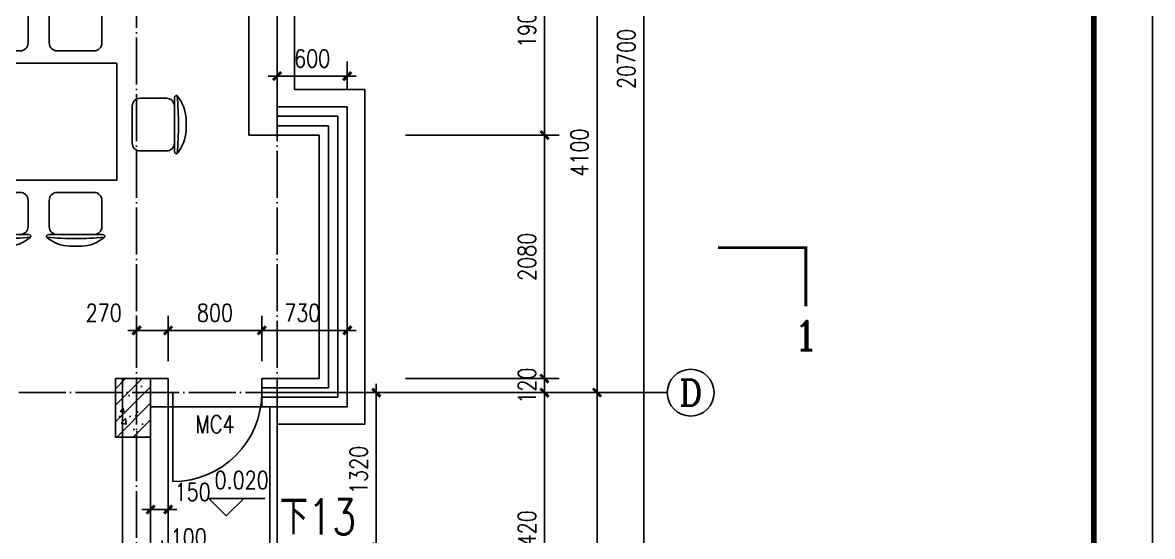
# Model space of a CAD drawing. Extents: x 12400 to 217743, y 90685 to 209848.
# Drawn here: x 64207 to 73859, y 110905 to 115293 of the extents above; entities that cross this region are included whole.
import ezdxf
from ezdxf.enums import TextEntityAlignment as Align

# ---------------------------------------------------------------- set-up
doc = ezdxf.new("R2010")
doc.units = 0
doc.header["$LTSCALE"] = 200
doc.linetypes.add('DOT', pattern=[0.25, 0, -0.25])
doc.linetypes.add('DOTE', pattern=[2.42, 2, -0.2, 0.02, -0.2])
doc.layers.get('0').update_dxf_attribs({"linetype": 'CONTINUOUS'})
doc.layers.get('DEFPOINTS').update_dxf_attribs({"linetype": 'CONTINUOUS'})
for name, color, linetype in [('8', 8, 'CONTINUOUS'), ('AXIS', 3, 'CONTINUOUS'), ('AXIS_TEXT', 7, 'CONTINUOUS'), ('COLUMN', 4, 'CONTINUOUS'), ('DOTE', 1, 'DOTE'), ('GROUND', 2, 'CONTINUOUS'), ('HATCH', 8, 'CONTINUOUS'), ('PUB_DIM', 3, 'CONTINUOUS'), ('PUB_TEXT', 7, 'CONTINUOUS'), ('PUB_TITLE', 143, 'CONTINUOUS'), ('WALL', 4, 'CONTINUOUS'), ('WINDOW', 2, 'CONTINUOUS'), ('家具', 8, 'CONTINUOUS')]:
    doc.layers.add(name, color=color, linetype=linetype)
doc.styles.add('_SIMPLEX', font='SIMPLEX.shx', dxfattribs={"width": 0.8, "bigfont": 'hztxt.shx'})
doc.styles.add('_萙PMK', font='txt', dxfattribs={"width": 0.8, "bigfont": 'HZTXT.SHX'})
doc.styles.add('COMP', font='complex', dxfattribs={"bigfont": 'hztxt'})
doc.styles.add('COMPLEX', font='COMPLEX')
doc.styles.add('DIM_FONT', font='SIMPLEX', dxfattribs={"width": 0.8})
doc.styles.add('SIMPLEX', font='SIMPLEX.SHX')
doc.dimstyles.new('AXIS50', dxfattribs={"dimscale": 0.5, "dimtxt": 300, "dimasz": 1, "dimexe": 250, "dimexo": 300, "dimgap": 150, "dimtad": 1, "dimdec": 0, "dimzin": 0, "dimdsep": 46, "dimtxsty": 'DIM_FONT', "dimblk": '_DIMX', "dimblk1": 'DOTSMALL', "dimblk2": 'DOTSMALL', "dimcen": 2.5, "dimse1": 1, "dimse2": 1, "dimclrt": 7, "dimadec": 0, "dimazin": 0, "dimtfac": 1, "dimtdec": 0, "dimtix": 1, "dimtmove": 2, "dimatfit": 3, "dimldrblk": '_DIMX', "dimfxl": 0, "dimtolj": 1, "dimtzin": 0, "dimarcsym": 0})
doc.dimstyles.new('DIMA50', dxfattribs={"dimscale": 0.5, "dimtxt": 300, "dimasz": 1, "dimexe": 250, "dimexo": 300, "dimgap": 150, "dimtad": 1, "dimdec": 0, "dimzin": 0, "dimdsep": 46, "dimtxsty": 'DIM_FONT', "dimblk": '_DIMX', "dimblk1": 'DOTSMALL', "dimblk2": 'DOTSMALL', "dimcen": 2.5, "dimse1": 1, "dimclrt": 7, "dimadec": 0, "dimazin": 0, "dimtfac": 1, "dimtdec": 0, "dimtix": 1, "dimtmove": 2, "dimatfit": 3, "dimldrblk": '_DIMX', "dimfxl": 0, "dimtolj": 1, "dimtzin": 0, "dimarcsym": 0})
doc.dimstyles.new('DIMB50', dxfattribs={"dimscale": 0.5, "dimtxt": 300, "dimasz": 1, "dimexe": 250, "dimexo": 300, "dimgap": 150, "dimtad": 1, "dimdec": 0, "dimzin": 0, "dimdsep": 46, "dimtxsty": 'DIM_FONT', "dimblk": '_DIMX', "dimblk1": 'DOTSMALL', "dimblk2": 'DOTSMALL', "dimcen": 2.5, "dimse2": 1, "dimclrt": 7, "dimadec": 0, "dimazin": 0, "dimtfac": 1, "dimtdec": 0, "dimtix": 1, "dimtmove": 2, "dimatfit": 3, "dimldrblk": '_DIMX', "dimfxl": 0, "dimtolj": 1, "dimtzin": 0, "dimarcsym": 0})
doc.dimstyles.new('DIMN50', dxfattribs={"dimscale": 0.5, "dimtxt": 300, "dimasz": 1, "dimexe": 250, "dimexo": 300, "dimgap": 150, "dimtad": 1, "dimdec": 0, "dimzin": 0, "dimdsep": 46, "dimtxsty": 'DIM_FONT', "dimblk": '_DIMX', "dimblk1": 'DOTSMALL', "dimblk2": 'DOTSMALL', "dimcen": 2.5, "dimclrt": 7, "dimadec": 0, "dimazin": 0, "dimtfac": 1, "dimtdec": 0, "dimtix": 1, "dimtmove": 2, "dimatfit": 3, "dimldrblk": '_DIMX', "dimfxl": 0, "dimtolj": 1, "dimtzin": 0, "dimarcsym": 0})

# ---------------------------------------------------------------- blocks, each defined once
blk = doc.blocks.new('_DIMX')
blk.add_line((-150, 0), (150, 0))
at = {"const_width": 50}
blk.add_lwpolyline([(-70, -70), (70, 70)], dxfattribs=at)
blk = doc.blocks.new('*D1347')
at = {"layer": 'AXIS', "color": 0, "lineweight": -2}
for p, q in [((69114.6, 116232.3), (69114.6, 112133.3)), ((67530.3, 112132.8), (69239.6, 112132.8))]:
    blk.add_line(p, q, dxfattribs=at)
at = {"layer": 'DEFPOINTS', "color": 0}
for p in [(67380.3, 116232.8), (67380.3, 112132.8), (69114.6, 112132.8)]:
    blk.add_point(p, dxfattribs=at)
at = {"layer": 'AXIS', "color": 0, "lineweight": -2, "xscale": 0.5, "yscale": 0.5, "zscale": 0.5}
for p, rotation in [((69114.6, 116232.8), 90), ((69114.6, 112132.8), 270)]:
    blk.add_blockref('_DIMX', p, dxfattribs=dict(at, rotation=rotation))
at = {"layer": 'AXIS', "color": 7, "insert": (68964.6, 114182.8), "char_height": 150, "attachment_point": 5, "rotation": 90, "style": 'DIM_FONT'}
blk.add_mtext('\\A1;4100', dxfattribs=at)
blk = doc.blocks.new('_DOTSMALL')
at = {"color": 0, "linetype": 'ByBlock', "const_width": 0.5}
blk.add_lwpolyline([(-0.0625, 0, 1), (0.0625, 0, 1)], format="xyb", close=True, dxfattribs=at)
blk = doc.blocks.new('*D1349')
at = {"layer": 'AXIS', "color": 0, "lineweight": -2}
blk.add_line((69514.6, 125332.3), (69514.6, 104633.3), dxfattribs=at)
at = {"layer": 'DEFPOINTS', "color": 0}
for p in [(67380.3, 125332.8), (67380.3, 104632.8), (69514.6, 104632.8)]:
    blk.add_point(p, dxfattribs=at)
at = {"layer": 'AXIS', "color": 0, "lineweight": -2, "xscale": 0.5, "yscale": 0.5, "zscale": 0.5}
for p, rotation in [((69514.6, 125332.8), 90), ((69514.6, 104632.8), 270)]:
    blk.add_blockref('_DIMX', p, dxfattribs=dict(at, rotation=rotation))
at = {"layer": 'AXIS', "color": 7, "insert": (69364.6, 114982.8), "char_height": 150, "attachment_point": 5, "rotation": 90, "style": 'DIM_FONT'}
blk.add_mtext('\\A1;20700', dxfattribs=at)
blk = doc.blocks.new('*D1362')
at = {"layer": 'AXIS', "color": 0, "lineweight": -2}
for p, q in [((67530.3, 112132.8), (69239.6, 112132.8)), ((69114.6, 112132.3), (69114.6, 106133.3))]:
    blk.add_line(p, q, dxfattribs=at)
at = {"layer": 'DEFPOINTS', "color": 0}
for p in [(67380.3, 112132.8), (67380.3, 106132.8), (69114.6, 106132.8)]:
    blk.add_point(p, dxfattribs=at)
at = {"layer": 'AXIS', "color": 0, "lineweight": -2, "xscale": 0.5, "yscale": 0.5, "zscale": 0.5}
for p, rotation in [((69114.6, 112132.8), 90), ((69114.6, 106132.8), 270)]:
    blk.add_blockref('_DIMX', p, dxfattribs=dict(at, rotation=rotation))
at = {"layer": 'AXIS', "color": 7, "insert": (68964.6, 109132.8), "char_height": 150, "attachment_point": 5, "rotation": 90, "style": 'DIM_FONT'}
blk.add_mtext('\\A1;6000', dxfattribs=at)
blk = doc.blocks.new('_AXISO')
blk.add_circle((0, 0), 0.5)
at = {"layer": 'AXIS_TEXT', "style": 'COMPLEX', "width": 1.041667}
blk.add_attdef('A', text='', height=0.56, dxfattribs=at).set_placement((-0.25, -0.28), (0.25, -0.28), align=Align.FIT)
blk = doc.blocks.new('M_C30XGI')
for p, q in [((-688.6, 1087.7), (-589.5, 1087.7)), ((-57.3, 1087.7), (41.9, 1087.7)), ((574.1, 1087.7), (673.2, 1087.7)), ((-869.1, 987.7), (-409.1, 987.7)), ((-237.7, 987.7), (222.3, 987.7)), ((393.7, 987.7), (853.7, 987.7)), ((-864.1, 920.2), (-864.1, 695.2)), ((-414.1, 920.2), (-414.1, 695.2)), ((-232.7, 920.2), (-232.7, 695.2)), ((217.3, 920.2), (217.3, 695.2)), ((398.7, 920.2), (398.7, 695.2)), ((848.7, 920.2), (848.7, 695.2)), ((-796.6, 627.7), (-481.6, 627.7)), ((-165.2, 627.7), (149.8, 627.7)), ((466.2, 627.7), (781.2, 627.7)), ((-1023.3, 523.6), (-1023.3, -476.4)), ((976.7, 523.6), (-1023.3, 523.6)), ((976.7, -476.4), (976.7, 523.6)), ((-1514, -232.2), (-1514, 227.8)), ((-1446.5, 222.8), (-1221.5, 222.8)), ((1399.9, 222.8), (1174.9, 222.8)), ((1467.4, 227.8), (1467.4, -232.2)), ((-1154, -159.7), (-1154, 155.3)), ((1107.4, 155.3), (1107.4, -159.7)), ((-1614, -51.8), (-1614, 47.3)), ((1567.4, 47.3), (1567.4, -51.8)), ((-1446.5, -227.2), (-1221.5, -227.2)), ((1399.9, -227.2), (1174.9, -227.2)), ((-1023.3, -476.4), (976.7, -476.4)), ((-864.1, -873), (-864.1, -648)), ((-481.6, -580.5), (-796.6, -580.5)), ((-414.1, -873), (-414.1, -648)), ((-232.7, -873), (-232.7, -648)), ((149.8, -580.5), (-165.2, -580.5)), ((217.3, -873), (217.3, -648)), ((398.7, -873), (398.7, -648)), ((781.2, -580.5), (466.2, -580.5)), ((848.7, -873), (848.7, -648)), ((-409.1, -940.5), (-869.1, -940.5)), ((222.3, -940.5), (-237.7, -940.5)), ((853.7, -940.5), (393.7, -940.5)), ((-589.5, -1040.5), (-688.6, -1040.5)), ((41.9, -1040.5), (-57.3, -1040.5)), ((673.2, -1040.5), (574.1, -1040.5))]:
    blk.add_line(p, q)
for centre, radius, start, end in [((-678.9, 772.3), 315.6, 91.76514, 130.72654), ((-599.2, 772.3), 315.6, 49.27346, 88.23486), ((-47.5, 772.3), 315.6, 91.76514, 130.72654), ((32.2, 772.3), 315.6, 49.27346, 88.23486), ((583.8, 772.3), 315.6, 91.76514, 130.72654), ((663.5, 772.3), 315.6, 49.27346, 88.23486), ((-878.3, 1003.9), 10, 130.72654, 202.66999), ((-869.1, 1007.7), 20, 202.66999, 270), ((-639.1, -1690.1), 2712.7, 84.8023, 95.1977), ((-796.6, 920.2), 67.5, 90, 180), ((-481.6, 920.2), 67.5, 0, 90), ((-409.1, 1007.7), 20, 270, 337.33001), ((-399.8, 1003.9), 10, 337.33001, 49.27346), ((-246.9, 1003.9), 10, 130.72654, 202.66999), ((-237.7, 1007.7), 20, 202.66999, 270), ((-7.7, -1690.1), 2712.7, 84.8023, 95.1977), ((-165.2, 920.2), 67.5, 90, 180), ((149.8, 920.2), 67.5, 0, 90), ((222.3, 1007.7), 20, 270, 337.33001), ((231.5, 1003.9), 10, 337.33001, 49.27346), ((384.4, 1003.9), 10, 130.72654, 202.66999), ((393.7, 1007.7), 20, 202.66999, 270), ((623.7, -1690.1), 2712.7, 84.8023, 95.1977), ((466.2, 920.2), 67.5, 90, 180), ((781.2, 920.2), 67.5, 0, 90), ((853.7, 1007.7), 20, 270, 337.33001), ((862.9, 1003.9), 10, 337.33001, 49.27346), ((-796.6, 695.2), 67.5, 180, 270), ((-481.6, 695.2), 67.5, 270, 0), ((-165.2, 695.2), 67.5, 180, 270), ((149.8, 695.2), 67.5, 270, 0), ((466.2, 695.2), 67.5, 180, 270), ((781.2, 695.2), 67.5, 270, 0), ((-1298.6, 37.6), 315.6, 139.27346, 178.23486), ((1163.8, -2.2), 2712.7, 174.8023, 185.1977), ((-1530.2, 237), 10, 67.33001, 139.27346), ((-1534, 227.8), 20, 0, 67.33001), ((-1446.5, 155.3), 67.5, 90, 180), ((-1221.5, 155.3), 67.5, 0, 90), ((1174.9, 155.3), 67.5, 90, 180), ((1399.9, 155.3), 67.5, 0, 90), ((1487.4, 227.8), 20, 112.66999, 180), ((1483.5, 237), 10, 40.72654, 112.66999), ((-1210.5, -2.2), 2712.7, 354.8023, 5.1977), ((1251.9, 37.6), 315.6, 1.76514, 40.72654), ((-1298.6, -42.1), 315.6, 181.76514, 220.72654), ((1251.9, -42.1), 315.6, 319.27346, 358.23486), ((-1446.5, -159.7), 67.5, 180, 270), ((-1221.5, -159.7), 67.5, 270, 0), ((1174.9, -159.7), 67.5, 180, 270), ((1399.9, -159.7), 67.5, 270, 0), ((-1530.2, -241.5), 10, 220.72654, 292.66999), ((-1534, -232.2), 20, 292.66999, 0), ((1487.4, -232.2), 20, 180, 247.33001), ((1483.5, -241.5), 10, 247.33001, 319.27346), ((-796.6, -648), 67.5, 90, 180), ((-481.6, -648), 67.5, 0, 90), ((-165.2, -648), 67.5, 90, 180), ((149.8, -648), 67.5, 0, 90), ((466.2, -648), 67.5, 90, 180), ((781.2, -648), 67.5, 0, 90), ((-878.3, -956.6), 10, 157.33001, 229.27346), ((-869.1, -960.5), 20, 90, 157.33001), ((-678.9, -725), 315.6, 229.27346, 268.23486), ((-639.1, 1737.4), 2712.7, 264.8023, 275.1977), ((-796.6, -873), 67.5, 180, 270), ((-599.2, -725), 315.6, 271.76514, 310.72654), ((-481.6, -873), 67.5, 270, 0), ((-409.1, -960.5), 20, 22.66999, 90), ((-399.8, -956.6), 10, 310.72654, 22.66999), ((-246.9, -956.6), 10, 157.33001, 229.27346), ((-237.7, -960.5), 20, 90, 157.33001), ((-7.7, 1737.4), 2712.7, 264.8023, 275.1977), ((-47.5, -725), 315.6, 229.27346, 268.23486), ((-165.2, -873), 67.5, 180, 270), ((32.2, -725), 315.6, 271.76514, 310.72654), ((149.8, -873), 67.5, 270, 0), ((222.3, -960.5), 20, 22.66999, 90), ((231.5, -956.6), 10, 310.72654, 22.66999), ((384.4, -956.6), 10, 157.33001, 229.27346), ((393.7, -960.5), 20, 90, 157.33001), ((583.8, -725), 315.6, 229.27346, 268.23486), ((623.7, 1737.4), 2712.7, 264.8023, 275.1977), ((466.2, -873), 67.5, 180, 270), ((663.5, -725), 315.6, 271.76514, 310.72654), ((781.2, -873), 67.5, 270, 0), ((853.7, -960.5), 20, 22.66999, 90), ((862.9, -956.6), 10, 310.72654, 22.66999)]:
    blk.add_arc(centre, radius, start, end)
at = {"width": 0.8, "flags": 9}
for tag in ['XSIZE', 'YSIZE']:
    blk.add_attdef(tag, (0, 0), '', height=0.5, dxfattribs=at)
blk = doc.blocks.new('_DBLK')
blk.add_line((-0.45, 0), (-0.45, -0.95))
blk.add_arc((-0.45, 0), 0.95, 270, 0)
at = {"style": 'SIMPLEX', "flags": 9}
blk.add_attdef('A', text='', height=1, dxfattribs=at).set_placement((0, 1.5), align=Align.MIDDLE)
blk = doc.blocks.new('_SECTION')
at = {"const_width": 0.1}
blk.add_lwpolyline([(2, 0), (0, 0), (0, 3)], dxfattribs=at)
at = {"style": 'COMP'}
blk.add_attdef('A', text='', height=1, dxfattribs=at).set_placement((3, 0), align=Align.MIDDLE)
blk = doc.blocks.new('*D1509')
at = {"layer": 'DEFPOINTS', "color": 0}
for p in [(66291.5, 112132.8), (66273.1, 110812.8), (67228.3, 110812.8)]:
    blk.add_point(p, dxfattribs=at)
at = {"layer": 'PUB_DIM', "color": 0, "lineweight": -2}
for p, q in [((66441.5, 112132.8), (67353.3, 112132.8)), ((67228.3, 112132.3), (67228.3, 110813.3)), ((66423.1, 110812.8), (67353.3, 110812.8))]:
    blk.add_line(p, q, dxfattribs=at)
at = {"layer": 'PUB_DIM', "color": 0, "lineweight": -2, "xscale": 0.5, "yscale": 0.5, "zscale": 0.5}
for p, rotation in [((67228.3, 112132.8), 90), ((67228.3, 110812.8), 270)]:
    blk.add_blockref('_DIMX', p, dxfattribs=dict(at, rotation=rotation))
at = {"layer": 'PUB_DIM', "color": 7, "insert": (67078.3, 111472.8), "char_height": 150, "attachment_point": 5, "rotation": 90, "style": 'DIM_FONT'}
blk.add_mtext('\\A1;1320', dxfattribs=at)
blk = doc.blocks.new('*D1514')
at = {"layer": 'AXIS', "color": 0, "lineweight": -2}
for p, q in [((67504, 112132.8), (68790.5, 112132.8)), ((68665.5, 109713.3), (68665.5, 112132.3)), ((67504, 109712.8), (68790.5, 109712.8))]:
    blk.add_line(p, q, dxfattribs=at)
at = {"layer": 'DEFPOINTS', "color": 0}
for p in [(67354, 112132.8), (68665.5, 112132.8), (67354, 109712.8)]:
    blk.add_point(p, dxfattribs=at)
at = {"layer": 'AXIS', "color": 0, "lineweight": -2, "xscale": 0.5, "yscale": 0.5, "zscale": 0.5}
for p, rotation in [((68665.5, 112132.8), 90), ((68665.5, 109712.8), 270)]:
    blk.add_blockref('_DIMX', p, dxfattribs=dict(at, rotation=rotation))
at = {"layer": 'AXIS', "color": 7, "insert": (68515.5, 110922.8), "char_height": 150, "attachment_point": 5, "rotation": 90, "style": 'DIM_FONT'}
blk.add_mtext('\\A1;2420', dxfattribs=at)
blk = doc.blocks.new('*D1551')
at = {"layer": 'AXIS', "color": 0, "lineweight": -2}
for p, q in [((67476.7, 112252.8), (68790.5, 112252.8)), ((68665.5, 112253.3), (68665.5, 112253.8)), ((68665.5, 112132.8), (68665.5, 112252.8)), ((67530.3, 112132.8), (68790.5, 112132.8)), ((68665.5, 112132.3), (68665.5, 112131.8))]:
    blk.add_line(p, q, dxfattribs=at)
at = {"layer": 'DEFPOINTS', "color": 0}
for p in [(67326.7, 112252.8), (68665.5, 112252.8), (67380.3, 112132.8)]:
    blk.add_point(p, dxfattribs=at)
at = {"layer": 'AXIS', "color": 0, "lineweight": -2, "xscale": 0.5, "yscale": 0.5, "zscale": 0.5}
for p, rotation in [((68665.5, 112252.8), 270), ((68665.5, 112132.8), 90)]:
    blk.add_blockref('_DIMX', p, dxfattribs=dict(at, rotation=rotation))
at = {"layer": 'AXIS', "color": 7, "insert": (68515.5, 112192.8), "char_height": 150, "attachment_point": 5, "rotation": 90, "style": 'DIM_FONT'}
blk.add_mtext('\\A1;120', dxfattribs=at)
blk = doc.blocks.new('*D1552')
at = {"layer": 'AXIS', "color": 0, "lineweight": -2}
for p, q in [((67530.3, 116232.8), (68790.5, 116232.8)), ((68665.5, 114333.3), (68665.5, 116232.3)), ((67476.7, 114332.8), (68790.5, 114332.8))]:
    blk.add_line(p, q, dxfattribs=at)
at = {"layer": 'DEFPOINTS', "color": 0}
for p in [(67380.3, 116232.8), (68665.5, 116232.8), (67326.7, 114332.8)]:
    blk.add_point(p, dxfattribs=at)
at = {"layer": 'AXIS', "color": 0, "lineweight": -2, "xscale": 0.5, "yscale": 0.5, "zscale": 0.5}
for p, rotation in [((68665.5, 116232.8), 90), ((68665.5, 114332.8), 270)]:
    blk.add_blockref('_DIMX', p, dxfattribs=dict(at, rotation=rotation))
at = {"layer": 'AXIS', "color": 7, "insert": (68515.5, 115282.8), "char_height": 150, "attachment_point": 5, "rotation": 90, "style": 'DIM_FONT'}
blk.add_mtext('\\A1;1900', dxfattribs=at)
blk = doc.blocks.new('*D1670')
at = {"layer": 'DEFPOINTS', "color": 0}
for p in [(65400.3, 110745.1), (65300.3, 110457), (65400.3, 110457)]:
    blk.add_point(p, dxfattribs=at)
at = {"layer": 'PUB_DIM', "color": 0, "lineweight": -2}
for p, q in [((65300.3, 110607), (65300.3, 110870.1)), ((65400.3, 110607), (65400.3, 110870.1)), ((65299.8, 110745.1), (65299.3, 110745.1)), ((65300.3, 110745.1), (65400.3, 110745.1)), ((65400.8, 110745.1), (65401.3, 110745.1))]:
    blk.add_line(p, q, dxfattribs=at)
at = {"layer": 'PUB_DIM', "color": 0, "lineweight": -2, "xscale": 0.5, "yscale": 0.5, "zscale": 0.5}
blk.add_blockref('_DIMX', (65300.3, 110745.1), dxfattribs=at)
at = {"layer": 'PUB_DIM', "color": 0, "lineweight": -2, "xscale": 0.5, "yscale": 0.5, "zscale": 0.5, "rotation": 180}
blk.add_blockref('_DIMX', (65400.3, 110745.1), dxfattribs=at)
at = {"layer": 'PUB_DIM', "color": 7, "insert": (65625.8, 110895.1), "char_height": 150, "attachment_point": 5, "style": 'DIM_FONT'}
blk.add_mtext('\\A1;100', dxfattribs=at)
blk = doc.blocks.new('*D1671')
at = {"layer": 'DEFPOINTS', "color": 0}
for p in [(65300.3, 111095.6), (65450.3, 111134.5), (65450.3, 111095.6)]:
    blk.add_point(p, dxfattribs=at)
at = {"layer": 'PUB_DIM', "color": 0, "lineweight": -2}
for p, q in [((65300.3, 111245.6), (65300.3, 111259.5)), ((65450.3, 111245.6), (65450.3, 111259.5)), ((65299.8, 111134.5), (65299.3, 111134.5)), ((65300.3, 111134.5), (65450.3, 111134.5)), ((65450.8, 111134.5), (65451.3, 111134.5))]:
    blk.add_line(p, q, dxfattribs=at)
at = {"layer": 'PUB_DIM', "color": 0, "lineweight": -2, "xscale": 0.5, "yscale": 0.5, "zscale": 0.5}
blk.add_blockref('_DIMX', (65300.3, 111134.5), dxfattribs=at)
at = {"layer": 'PUB_DIM', "color": 0, "lineweight": -2, "xscale": 0.5, "yscale": 0.5, "zscale": 0.5, "rotation": 180}
blk.add_blockref('_DIMX', (65450.3, 111134.5), dxfattribs=at)
at = {"layer": 'PUB_DIM', "color": 7, "insert": (65659.4, 111284.5), "char_height": 150, "attachment_point": 5, "style": 'DIM_FONT'}
blk.add_mtext('\\A1;150', dxfattribs=at)
blk = doc.blocks.new('*D1672')
at = {"layer": 'DEFPOINTS', "color": 0}
for p in [(65450.3, 112664.5), (65180.3, 112252.8), (65450.3, 112252.8)]:
    blk.add_point(p, dxfattribs=at)
at = {"layer": 'PUB_DIM', "color": 0, "lineweight": -2}
for p, q in [((65180.3, 112402.8), (65180.3, 112789.5)), ((65450.3, 112402.8), (65450.3, 112789.5)), ((65180.8, 112664.5), (65449.8, 112664.5))]:
    blk.add_line(p, q, dxfattribs=at)
at = {"layer": 'PUB_DIM', "color": 0, "lineweight": -2, "xscale": 0.5, "yscale": 0.5, "zscale": 0.5, "rotation": 180}
blk.add_blockref('_DIMX', (65180.3, 112664.5), dxfattribs=at)
at = {"layer": 'PUB_DIM', "color": 0, "lineweight": -2, "xscale": 0.5, "yscale": 0.5, "zscale": 0.5}
blk.add_blockref('_DIMX', (65450.3, 112664.5), dxfattribs=at)
at = {"layer": 'PUB_DIM', "color": 7, "insert": (64900, 112814.5), "char_height": 150, "attachment_point": 5, "style": 'DIM_FONT'}
blk.add_mtext('\\A1;270', dxfattribs=at)
blk = doc.blocks.new('*D1673')
at = {"layer": 'DEFPOINTS', "color": 0}
for p in [(66250.3, 112664.5), (65450.3, 112252.8), (66250.3, 112252.8)]:
    blk.add_point(p, dxfattribs=at)
at = {"layer": 'PUB_DIM', "color": 0, "lineweight": -2}
for p, q in [((65450.3, 112402.8), (65450.3, 112789.5)), ((66250.3, 112402.8), (66250.3, 112789.5)), ((65450.8, 112664.5), (66249.8, 112664.5))]:
    blk.add_line(p, q, dxfattribs=at)
at = {"layer": 'PUB_DIM', "color": 0, "lineweight": -2, "xscale": 0.5, "yscale": 0.5, "zscale": 0.5, "rotation": 180}
blk.add_blockref('_DIMX', (65450.3, 112664.5), dxfattribs=at)
at = {"layer": 'PUB_DIM', "color": 0, "lineweight": -2, "xscale": 0.5, "yscale": 0.5, "zscale": 0.5}
blk.add_blockref('_DIMX', (66250.3, 112664.5), dxfattribs=at)
at = {"layer": 'PUB_DIM', "color": 7, "insert": (65850.3, 112814.5), "char_height": 150, "attachment_point": 5, "style": 'DIM_FONT'}
blk.add_mtext('\\A1;800', dxfattribs=at)
blk = doc.blocks.new('*D1674')
at = {"layer": 'DEFPOINTS', "color": 0}
for p in [(66980.3, 112664.5), (66250.3, 112252.8), (66980.3, 112252.8)]:
    blk.add_point(p, dxfattribs=at)
at = {"layer": 'PUB_DIM', "color": 0, "lineweight": -2}
for p, q in [((66250.3, 112402.8), (66250.3, 112789.5)), ((66980.3, 112402.8), (66980.3, 112789.5)), ((66250.8, 112664.5), (66979.8, 112664.5))]:
    blk.add_line(p, q, dxfattribs=at)
at = {"layer": 'PUB_DIM', "color": 0, "lineweight": -2, "xscale": 0.5, "yscale": 0.5, "zscale": 0.5, "rotation": 180}
blk.add_blockref('_DIMX', (66250.3, 112664.5), dxfattribs=at)
at = {"layer": 'PUB_DIM', "color": 0, "lineweight": -2, "xscale": 0.5, "yscale": 0.5, "zscale": 0.5}
blk.add_blockref('_DIMX', (66980.3, 112664.5), dxfattribs=at)
at = {"layer": 'PUB_DIM', "color": 7, "insert": (66596.1, 112814.5), "char_height": 150, "attachment_point": 5, "style": 'DIM_FONT'}
blk.add_mtext('\\A1;730', dxfattribs=at)
blk = doc.blocks.new('*D1711')
at = {"layer": 'DEFPOINTS', "color": 0}
for p in [(66980.3, 114835.9), (66380.3, 114572.8), (66980.3, 114572.8)]:
    blk.add_point(p, dxfattribs=at)
at = {"layer": 'PUB_DIM', "color": 0, "lineweight": -2}
for p, q in [((66380.3, 114722.8), (66380.3, 114960.9)), ((66980.3, 114722.8), (66980.3, 114960.9)), ((66380.8, 114835.9), (66979.8, 114835.9))]:
    blk.add_line(p, q, dxfattribs=at)
at = {"layer": 'PUB_DIM', "color": 0, "lineweight": -2, "xscale": 0.5, "yscale": 0.5, "zscale": 0.5, "rotation": 180}
blk.add_blockref('_DIMX', (66380.3, 114835.9), dxfattribs=at)
at = {"layer": 'PUB_DIM', "color": 0, "lineweight": -2, "xscale": 0.5, "yscale": 0.5, "zscale": 0.5}
blk.add_blockref('_DIMX', (66980.3, 114835.9), dxfattribs=at)
at = {"layer": 'PUB_DIM', "color": 7, "insert": (66680.3, 114985.9), "char_height": 150, "attachment_point": 5, "style": 'DIM_FONT'}
blk.add_mtext('\\A1;600', dxfattribs=at)
blk = doc.blocks.new('*D2433')
at = {"layer": 'AXIS', "color": 0, "lineweight": -2}
for p, q in [((67476.7, 114332.8), (68790.5, 114332.8)), ((68665.5, 112253.3), (68665.5, 114332.3)), ((67530.3, 112252.8), (68790.5, 112252.8))]:
    blk.add_line(p, q, dxfattribs=at)
at = {"layer": 'DEFPOINTS', "color": 0}
for p in [(67326.7, 114332.8), (68665.5, 114332.8), (67380.3, 112252.8)]:
    blk.add_point(p, dxfattribs=at)
at = {"layer": 'AXIS', "color": 0, "lineweight": -2, "xscale": 0.5, "yscale": 0.5, "zscale": 0.5}
for p, rotation in [((68665.5, 114332.8), 90), ((68665.5, 112252.8), 270)]:
    blk.add_blockref('_DIMX', p, dxfattribs=dict(at, rotation=rotation))
at = {"layer": 'AXIS', "color": 7, "insert": (68515.5, 113292.8), "char_height": 150, "attachment_point": 5, "rotation": 90, "style": 'DIM_FONT'}
blk.add_mtext('\\A1;2080', dxfattribs=at)

msp = doc.modelspace()

# ---------------------------------------------------------------- hatches: boundary and pattern name
at = {"layer": 'HATCH'}
h = msp.add_hatch(dxfattribs=at)
h.set_pattern_fill('AN31C', color=256, scale=500, style=0)
h.set_pattern_definition([(45, (178298.46, -10426.53), (-70.71068, 70.71068), []), (50, (178298.46, -10426.53), (358.6301, -31.37607), [37.5, -412.5]), (355, (178298.46, -10426.53), (-69.3757, 376.0961), [30, -330]), (100.4514, (178328.34, -10429.15), (289.2547, 344.7198), [31.8701, -350.57106]), (46.1842, (178298.46, -10326.53), (533.6205, -82.7595), [56.25, -618.75]), (96.6356, (178342.9, -10333.43), (467.3314, 487.059), [47.8051, -525.8565]), (351.1842, (178298.46, -10326.53), (467.331, 487.0593), [45, -495]), (21, (178348.46, -10351.53), (298.45353, -201.30945), [37.5, -412.5]), (326, (178348.46, -10351.53), (121.6577, 362.575), [30, -330]), (71.4514, (178373.33, -10368.3), (420.1113, 161.26525), [31.8701, -350.57106]), (37.5, (178298.46, -10426.53), (6.07993, 166.44693), [0, -326, 0, -335, 0, -331.25]), (7.5, (178298.46, -10426.53), (131.53477, 197.20586), [0, -191, 0, -318.5, 0, -126.25]), (327.5, (178186.96, -10426.53), (266.91122, -11.27744), [0, -125, 0, -390, 0, -517.5]), (317.5, (178136.96, -10426.53), (291.5931, 50.0525), [0, -162.5, 0, -259, 0, -367.5])])
h.paths.add_polyline_path([(65000.262, 111752.808), (65300.262, 111752.808), (65300.262, 112252.808), (65000.262, 112252.808)])

# ---------------------------------------------------------------- linework, layer by layer
at = {"layer": '8'}
for p, q in [((67130.262, 111862.808), (67130.262, 114722.808)), ((66380.262, 111862.808), (67130.262, 111862.808))]:
    msp.add_line(p, q, dxfattribs=at)
for points in [[(65450.262, 112012.808), (65450.262, 105862.808), (59750.262, 105862.808), (59750.262, 105640.971), (58592.1, 104482.808), (56368.425, 104482.808), (55210.262, 105640.971), (55210.262, 106462.808), (54110.262, 106462.808), (54110.262, 107062.808), (53488.425, 107062.808), (52330.262, 108220.971), (52330.262, 110044.646), (53488.425, 111202.808), (54410.262, 111202.808), (54410.262, 118612.808)], [(67130.262, 114722.808), (66530.262, 114722.808), (66530.262, 116502.808), (64673.521, 116502.808)]]:
    msp.add_lwpolyline(points, dxfattribs=at)
at = {"layer": 'AXIS'}
msp.add_line((69714.586, 112132.808), (67380.262, 112132.808), dxfattribs=at)
at = {"layer": 'COLUMN'}
for p, q in [((65000.262, 111752.808), (65000.262, 112252.808)), ((65000.262, 112252.808), (65300.262, 112252.808)), ((65300.262, 112252.808), (65300.262, 111752.808)), ((65300.262, 111752.808), (65000.262, 111752.808))]:
    msp.add_line(p, q, dxfattribs=at)
at = {"layer": 'DOTE'}
for p, q in [((65180.262, 103632.808), (65180.262, 126332.808)), ((66380.262, 103632.808), (66380.262, 126332.808)), ((63207.884, 112132.808), (67380.262, 112132.808))]:
    msp.add_line(p, q, dxfattribs=at)
at = {"layer": 'GROUND'}
for p, q in [((66250.262, 112012.808), (65300.262, 112012.808)), ((66320.262, 107466.667), (66320.262, 112012.808)), ((66380.262, 105012.808), (66380.262, 112012.808))]:
    msp.add_line(p, q, dxfattribs=at)
at = {"layer": 'PUB_DIM'}
for p, q in [((65946.456, 111080.06), (65796.456, 111230.06)), ((66276.495, 111230.06), (65796.456, 111230.06)), ((66096.456, 111230.06), (65946.456, 111080.06))]:
    msp.add_line(p, q, dxfattribs=at)
at = {"layer": 'PUB_TITLE'}
msp.add_lwpolyline([(44158.719, 90708.175), (44158.719, 132758.175), (73858.719, 132758.175), (73858.719, 90708.175)], close=True, dxfattribs=at)
at = {"layer": 'PUB_TITLE', "const_width": 50}
msp.add_lwpolyline([(44658.719, 91208.175), (73358.719, 91208.175), (73358.719, 131508.175), (44658.719, 131508.175)], close=True, dxfattribs=at)
at = {"layer": 'WALL'}
for p, q in [((66380.262, 114332.808), (66380.262, 116352.808)), ((66140.262, 114332.808), (66140.262, 116112.808)), ((66380.262, 114332.808), (66140.262, 114332.808)), ((65060.262, 109712.808), (65060.262, 112252.808)), ((65060.262, 112252.808), (65450.262, 112252.808)), ((65450.262, 112252.808), (65450.262, 112012.808)), ((65300.262, 110512.808), (65300.262, 112012.808)), ((65450.262, 112012.808), (65300.262, 112012.808))]:
    msp.add_line(p, q, dxfattribs=at)
at = {"layer": 'WINDOW'}
for p, q in [((66380.262, 114572.808), (66980.262, 114572.808)), ((66980.262, 112012.808), (66980.262, 114572.808)), ((66380.262, 114492.808), (66900.262, 114492.808)), ((66900.262, 112092.808), (66900.262, 114492.808)), ((66380.262, 114412.808), (66820.262, 114412.808)), ((66820.262, 112172.808), (66820.262, 114412.808)), ((66380.262, 114332.808), (66740.262, 114332.808)), ((66740.262, 112252.808), (66740.262, 114332.808)), ((66740.262, 112252.808), (66250.262, 112252.808)), ((66250.262, 112252.808), (66250.262, 112012.808)), ((66250.262, 112172.808), (66820.262, 112172.808)), ((66250.262, 112092.808), (66900.262, 112092.808)), ((66250.262, 112012.808), (66980.262, 112012.808))]:
    msp.add_line(p, q, dxfattribs=at)

# ---------------------------------------------------------------- block references
at = {"layer": 'AXIS'}
ref = msp.add_blockref('_SECTION', (70897.317, 113371.032), dxfattribs=dict(at, xscale=-250, yscale=250, zscale=250, rotation=90))
ref.add_attrib('A', '1', dxfattribs={"layer": '0', "height": 250, "style": 'COMP'}).set_placement((70897.317, 112621.032), align=Align.MIDDLE)
ref = msp.add_blockref('_AXISO', (69914.586, 112132.808), dxfattribs=dict(at, xscale=400, yscale=400, zscale=400))
ref.add_attrib('A', 'D', dxfattribs={"layer": 'AXIS_TEXT', "height": 224, "style": 'COMPLEX', "width": 1.102941}).set_placement((69814.586, 112020.808), (70014.586, 112020.808), align=Align.FIT)
at = {"layer": 'WINDOW'}
ref = msp.add_blockref('_DBLK', (65850.262, 112132.808), dxfattribs=dict(at, xscale=-800, yscale=-800, zscale=800, rotation=180))
ref.add_attrib('A', 'MC4', dxfattribs={"layer": '0', "height": 150, "style": '_SIMPLEX', "width": 0.8, "flags": 8}).set_placement((65850.262, 111862.808), align=Align.MIDDLE)
at = {"layer": '家具', "linetype": 'DOT', "ltscale": 0.3}
msp.add_blockref('M_C30XGI', (64035.795, 114423.778), dxfattribs=at)

# ---------------------------------------------------------------- texts
at = {"layer": 'PUB_DIM', "style": 'DIM_FONT', "width": 0.8}
msp.add_text('0.020', height=150, dxfattribs=at).set_placement((66309.503, 111311.105), align=Align.RIGHT)
at = {"layer": 'PUB_TEXT', "style": '_萙PMK', "width": 0.8}
msp.add_text('下13', height=300, dxfattribs=at).set_placement((66404.97, 110922.437))

# ---------------------------------------------------------------- dimensions: what is measured, and where the dimension line sits
at = {"layer": 'AXIS'}
for p1, p2, distance, dimstyle, picture, middle in [((67380.262, 125332.808), (67380.262, 104632.808), 2134.324, 'AXIS50', '*D1349', (69364.586, 114982.808)), ((67353.96, 109712.769), (67353.96, 112132.769), -1311.569, 'DIMN50', '*D1514', (68515.529, 110922.769))]:
    dim = msp.add_aligned_dim(p1=p1, p2=p2, distance=distance, dimstyle=dimstyle, dxfattribs=at)
    dim.commit()
    dim.dimension.update_dxf_attribs({"geometry": picture, "text_midpoint": middle})
for base, p1, p2, dimstyle, picture, middle in [((68665.529, 116232.808), (67326.684, 114332.808), (67380.262, 116232.808), 'DIMN50', '*D1552', (68515.529, 115282.808)), ((69114.586, 112132.808), (67380.262, 116232.808), (67380.262, 112132.808), 'DIMA50', '*D1347', (68964.586, 114182.808)), ((68665.529, 114332.808), (67380.262, 112252.808), (67326.684, 114332.808), 'DIMN50', '*D2433', (68515.529, 113292.808)), ((68665.529, 112252.808), (67380.262, 112132.808), (67326.684, 112252.808), 'DIMN50', '*D1551', (68515.529, 112192.808)), ((69114.586, 106132.808), (67380.262, 112132.808), (67380.262, 106132.808), 'DIMB50', '*D1362', (68964.586, 109132.808))]:
    dim = msp.add_linear_dim(base=base, p1=p1, p2=p2, angle=90, dimstyle=dimstyle, dxfattribs=at)
    dim.commit()
    dim.dimension.update_dxf_attribs({"geometry": picture, "text_midpoint": middle})
at = {"layer": 'PUB_DIM'}
dim = msp.add_linear_dim(base=(66980.262, 114835.879), p1=(66380.262, 114572.808), p2=(66980.262, 114572.808), dimstyle='DIMN50', dxfattribs=at)
dim.commit()
dim.dimension.update_dxf_attribs({"geometry": '*D1711', "text_midpoint": (66680.262, 114985.879)})
for base, p1, p2, picture, middle in [((65450.304, 112664.511), (65180.304, 112252.808), (65450.304, 112252.808), '*D1672', (64900.019, 112814.511)), ((66980.262, 112664.511), (66250.304, 112252.808), (66980.262, 112252.808), '*D1674', (66596.072, 112814.511))]:
    dim = msp.add_linear_dim(base=base, p1=p1, p2=p2, angle=0, dimstyle='DIMN50', dxfattribs=at)
    dim.commit()
    dim.dimension.update_dxf_attribs({"geometry": picture, "text_midpoint": middle, "dimtype": 161})
dim = msp.add_aligned_dim(p1=(65450.304, 112252.808), p2=(66250.304, 112252.808), distance=411.702, dimstyle='DIMN50', dxfattribs=at)
dim.commit()
dim.dimension.update_dxf_attribs({"geometry": '*D1673', "text_midpoint": (65850.304, 112814.511)})
dim = msp.add_linear_dim(base=(67228.266, 110812.808), p1=(66291.541, 112132.808), p2=(66273.073, 110812.808), angle=90, dimstyle='DIMN50', dxfattribs=at)
dim.commit()
dim.dimension.update_dxf_attribs({"geometry": '*D1509', "text_midpoint": (67078.266, 111472.808)})
for base, p1, p2, picture, middle in [((65450.262, 111134.521), (65300.262, 111095.579), (65450.262, 111095.579), '*D1671', (65659.377, 111284.521)), ((65400.262, 110745.108), (65300.262, 110456.957), (65400.262, 110456.957), '*D1670', (65625.777, 110895.108))]:
    dim = msp.add_linear_dim(base=base, p1=p1, p2=p2, dimstyle='DIMN50', dxfattribs=at)
    dim.commit()
    dim.dimension.update_dxf_attribs({"geometry": picture, "text_midpoint": middle, "dimtype": 160})

doc.saveas('drawing.dxf')
